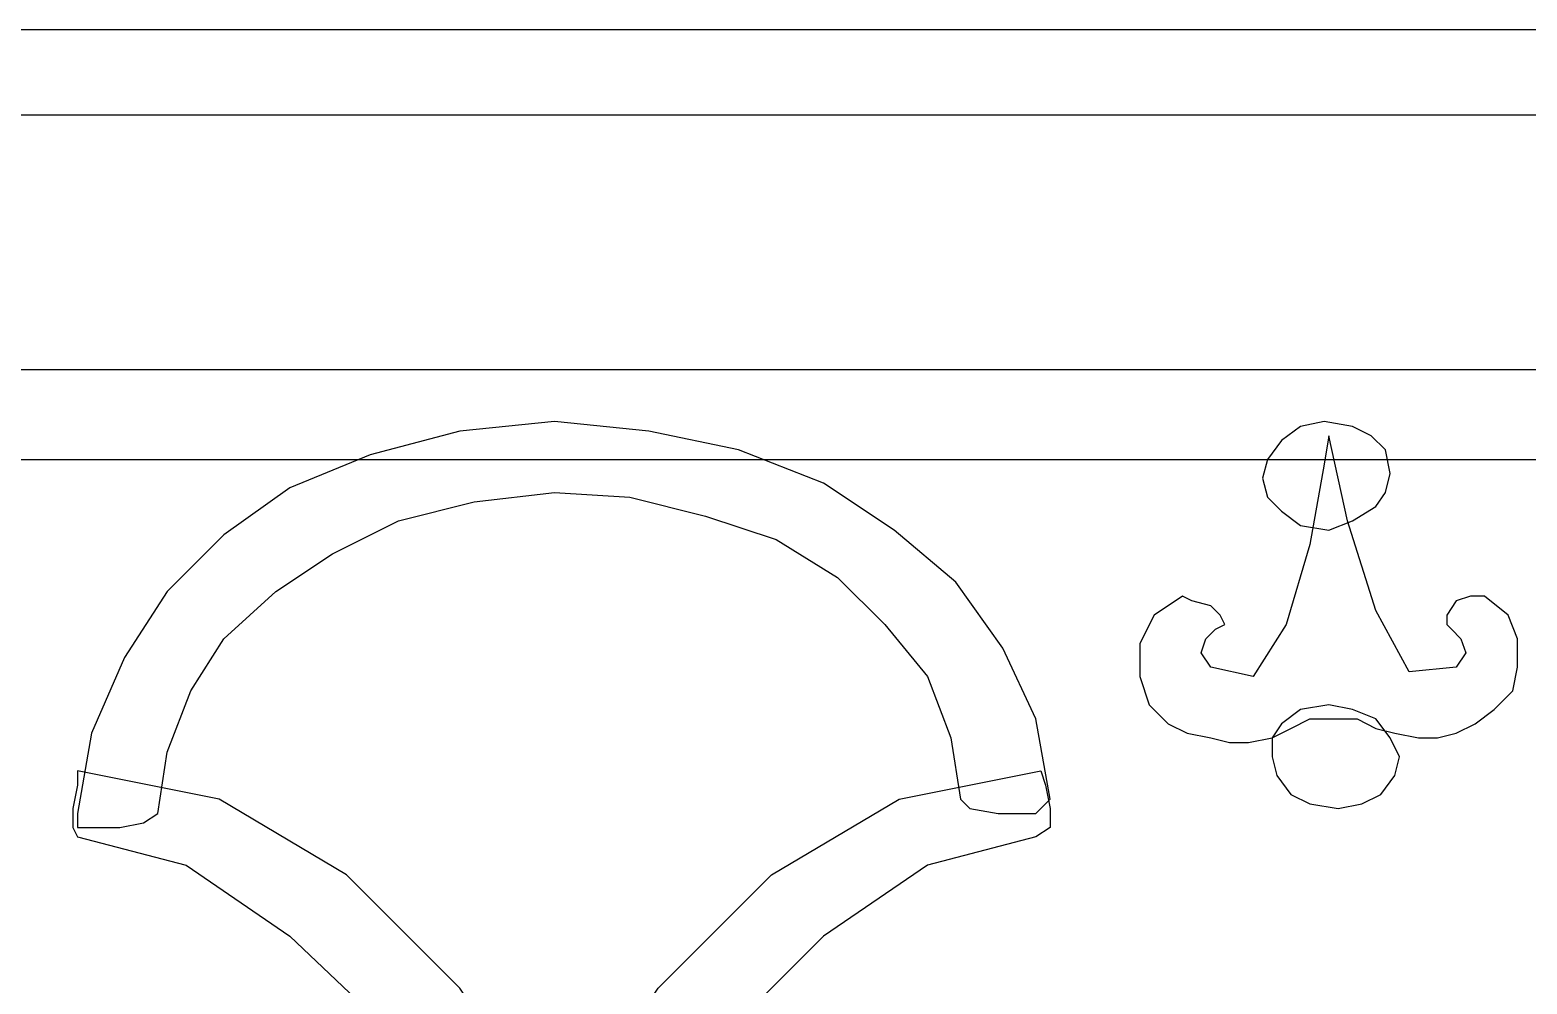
# Model space of a CAD drawing. Header units: centimetres. Extents: x -67 to 70, y -37 to 40.
# Drawn here: x -35.5 to -8.71, y 14.16 to 31.23 of the extents above; entities that cross this region are included whole.
import ezdxf

# ---------------------------------------------------------------- set-up
doc = ezdxf.new("R2010")
doc.units = ezdxf.units.CM
doc.header["$MEASUREMENT"] = 0
doc.layers.add('layer 1', color=7, linetype='Continuous')

msp = doc.modelspace()

# ---------------------------------------------------------------- linework, layer by layer
at = {"layer": 'layer 1', "color": 108}
for points, knots in [([(-63.11115, 31.23415), (-63.11115, 31.23415), (65.19332, 31.23415), (65.19332, 31.23415), (65.19332, 31.23415), (65.19332, 31.23415), (65.19332, 29.71375), (65.19332, 29.71375), (65.19332, 29.71375), (65.19332, 29.71375), (-63.11115, 29.71375), (-63.11115, 29.71375), (-63.11115, 29.71375), (-63.11115, 29.71375), (-63.11115, 31.23415), (-63.11115, 31.23415)], [0, 0, 0, 0, 0.25, 0.25, 0.25, 0.25, 0.5, 0.5, 0.5, 0.5, 0.75, 0.75, 0.75, 0.75, 1, 1, 1, 1]), ([(-63.11115, 25.15257), (-63.11115, 25.15257), (65.19332, 25.15257), (65.19332, 25.15257), (65.19332, 25.15257), (65.19332, 25.15257), (65.19332, 23.5477), (65.19332, 23.5477), (65.19332, 23.5477), (65.19332, 23.5477), (-63.11115, 23.5477), (-63.11115, 23.5477), (-63.11115, 23.5477), (-63.11115, 23.5477), (-63.11115, 25.15257), (-63.11115, 25.15257)], [0, 0, 0, 0, 0.25, 0.25, 0.25, 0.25, 0.5, 0.5, 0.5, 0.5, 0.75, 0.75, 0.75, 0.75, 1, 1, 1, 1]), ([(-26.11486, 24.22344), (-26.11486, 24.22344), (-24.42553, 24.0545), (-24.42553, 24.0545), (-24.42553, 24.0545), (-24.42553, 24.0545), (-22.82067, 23.71664), (-22.82067, 23.71664), (-22.82067, 23.71664), (-22.82067, 23.71664), (-21.30028, 23.12537), (-21.30028, 23.12537), (-21.30028, 23.12537), (-21.30028, 23.12537), (-20.03328, 22.28071), (-20.03328, 22.28071), (-20.03328, 22.28071), (-20.03328, 22.28071), (-18.93522, 21.35158), (-18.93522, 21.35158), (-18.93522, 21.35158), (-18.93522, 21.35158), (-18.09055, 20.16905), (-18.09055, 20.16905), (-18.09055, 20.16905), (-18.09055, 20.16905), (-17.49929, 18.90205), (-17.49929, 18.90205), (-17.49929, 18.90205), (-17.49929, 18.90205), (-17.24589, 17.46612), (-17.24589, 17.46612), (-17.24589, 17.46612), (-17.24589, 17.46612), (-17.24589, 17.46612), (-17.24589, 17.46612), (-17.24589, 17.46612), (-17.24589, 17.46612), (-17.33036, 17.38166), (-17.33036, 17.38166), (-17.33036, 17.38166), (-17.33036, 17.38166), (-17.49929, 17.21272), (-17.49929, 17.21272), (-17.49929, 17.21272), (-17.49929, 17.21272), (-17.49929, 17.21272), (-17.49929, 17.21272), (-17.49929, 17.21272), (-17.49929, 17.21272), (-17.75269, 17.21272), (-17.75269, 17.21272), (-17.75269, 17.21272), (-17.75269, 17.21272), (-18.17502, 17.21272), (-18.17502, 17.21272), (-18.17502, 17.21272), (-18.17502, 17.21272), (-18.68182, 17.29719), (-18.68182, 17.29719), (-18.68182, 17.29719), (-18.68182, 17.29719), (-18.85075, 17.46612), (-18.85075, 17.46612), (-18.85075, 17.46612), (-18.85075, 17.46612), (-19.01968, 18.56419), (-19.01968, 18.56419), (-19.01968, 18.56419), (-19.01968, 18.56419), (-19.44202, 19.66225), (-19.44202, 19.66225), (-19.44202, 19.66225), (-19.44202, 19.66225), (-20.20221, 20.59138), (-20.20221, 20.59138), (-20.20221, 20.59138), (-20.20221, 20.59138), (-21.04688, 21.43604), (-21.04688, 21.43604), (-21.04688, 21.43604), (-21.04688, 21.43604), (-22.14494, 22.11178), (-22.14494, 22.11178), (-22.14494, 22.11178), (-22.14494, 22.11178), (-23.41194, 22.53411), (-23.41194, 22.53411), (-23.41194, 22.53411), (-23.41194, 22.53411), (-24.7634, 22.87197), (-24.7634, 22.87197), (-24.7634, 22.87197), (-24.7634, 22.87197), (-26.11486, 22.95644), (-26.11486, 22.95644), (-26.11486, 22.95644), (-26.11486, 22.95644), (-27.55079, 22.78751), (-27.55079, 22.78751), (-27.55079, 22.78751), (-27.55079, 22.78751), (-28.90225, 22.44964), (-28.90225, 22.44964), (-28.90225, 22.44964), (-28.90225, 22.44964), (-30.08478, 21.85838), (-30.08478, 21.85838), (-30.08478, 21.85838), (-30.08478, 21.85838), (-31.09838, 21.18265), (-31.09838, 21.18265), (-31.09838, 21.18265), (-31.09838, 21.18265), (-32.02751, 20.33798), (-32.02751, 20.33798), (-32.02751, 20.33798), (-32.02751, 20.33798), (-32.61878, 19.40885), (-32.61878, 19.40885), (-32.61878, 19.40885), (-32.61878, 19.40885), (-33.04111, 18.31079), (-33.04111, 18.31079), (-33.04111, 18.31079), (-33.04111, 18.31079), (-33.21004, 17.21272), (-33.21004, 17.21272), (-33.21004, 17.21272), (-33.21004, 17.21272), (-33.46344, 17.04379), (-33.46344, 17.04379), (-33.46344, 17.04379), (-33.46344, 17.04379), (-33.88577, 16.95932), (-33.88577, 16.95932), (-33.88577, 16.95932), (-33.88577, 16.95932), (-34.39257, 16.95932), (-34.39257, 16.95932), (-34.39257, 16.95932), (-34.39257, 16.95932), (-34.64597, 16.95932), (-34.64597, 16.95932), (-34.64597, 16.95932), (-34.64597, 16.95932), (-34.64597, 16.95932), (-34.64597, 16.95932), (-34.64597, 16.95932), (-34.64597, 16.95932), (-34.64597, 17.12826), (-34.64597, 17.12826), (-34.64597, 17.12826), (-34.64597, 17.12826), (-34.64597, 17.21272), (-34.64597, 17.21272), (-34.64597, 17.21272), (-34.64597, 17.21272), (-34.64597, 17.21272), (-34.64597, 17.21272), (-34.64597, 17.21272), (-34.64597, 17.21272), (-34.39257, 18.64865), (-34.39257, 18.64865), (-34.39257, 18.64865), (-34.39257, 18.64865), (-33.80131, 20.00012), (-33.80131, 20.00012), (-33.80131, 20.00012), (-33.80131, 20.00012), (-33.04111, 21.18265), (-33.04111, 21.18265), (-33.04111, 21.18265), (-33.04111, 21.18265), (-32.02751, 22.19624), (-32.02751, 22.19624), (-32.02751, 22.19624), (-32.02751, 22.19624), (-30.84498, 23.04091), (-30.84498, 23.04091), (-30.84498, 23.04091), (-30.84498, 23.04091), (-29.40905, 23.63217), (-29.40905, 23.63217), (-29.40905, 23.63217), (-29.40905, 23.63217), (-27.80419, 24.0545), (-27.80419, 24.0545), (-27.80419, 24.0545), (-27.80419, 24.0545), (-26.11486, 24.22344), (-26.11486, 24.22344)], [0, 0, 0, 0, 0.02083333, 0.02083333, 0.02083333, 0.02083333, 0.04166667, 0.04166667, 0.04166667, 0.04166667, 0.0625, 0.0625, 0.0625, 0.0625, 0.08333333, 0.08333333, 0.08333333, 0.08333333, 0.10416667, 0.10416667, 0.10416667, 0.10416667, 0.125, 0.125, 0.125, 0.125, 0.14583333, 0.14583333, 0.14583333, 0.14583333, 0.16666667, 0.16666667, 0.16666667, 0.16666667, 0.1875, 0.1875, 0.1875, 0.1875, 0.20833333, 0.20833333, 0.20833333, 0.20833333, 0.22916667, 0.22916667, 0.22916667, 0.22916667, 0.25, 0.25, 0.25, 0.25, 0.27083333, 0.27083333, 0.27083333, 0.27083333, 0.29166667, 0.29166667, 0.29166667, 0.29166667, 0.3125, 0.3125, 0.3125, 0.3125, 0.33333333, 0.33333333, 0.33333333, 0.33333333, 0.35416667, 0.35416667, 0.35416667, 0.35416667, 0.375, 0.375, 0.375, 0.375, 0.39583333, 0.39583333, 0.39583333, 0.39583333, 0.41666667, 0.41666667, 0.41666667, 0.41666667, 0.4375, 0.4375, 0.4375, 0.4375, 0.45833333, 0.45833333, 0.45833333, 0.45833333, 0.47916667, 0.47916667, 0.47916667, 0.47916667, 0.5, 0.5, 0.5, 0.5, 0.52083333, 0.52083333, 0.52083333, 0.52083333, 0.54166667, 0.54166667, 0.54166667, 0.54166667, 0.5625, 0.5625, 0.5625, 0.5625, 0.58333333, 0.58333333, 0.58333333, 0.58333333, 0.60416667, 0.60416667, 0.60416667, 0.60416667, 0.625, 0.625, 0.625, 0.625, 0.64583333, 0.64583333, 0.64583333, 0.64583333, 0.66666667, 0.66666667, 0.66666667, 0.66666667, 0.6875, 0.6875, 0.6875, 0.6875, 0.70833333, 0.70833333, 0.70833333, 0.70833333, 0.72916667, 0.72916667, 0.72916667, 0.72916667, 0.75, 0.75, 0.75, 0.75, 0.77083333, 0.77083333, 0.77083333, 0.77083333, 0.79166667, 0.79166667, 0.79166667, 0.79166667, 0.8125, 0.8125, 0.8125, 0.8125, 0.83333333, 0.83333333, 0.83333333, 0.83333333, 0.85416667, 0.85416667, 0.85416667, 0.85416667, 0.875, 0.875, 0.875, 0.875, 0.89583333, 0.89583333, 0.89583333, 0.89583333, 0.91666667, 0.91666667, 0.91666667, 0.91666667, 0.9375, 0.9375, 0.9375, 0.9375, 0.95833333, 0.95833333, 0.95833333, 0.95833333, 0.97916667, 0.97916667, 0.97916667, 0.97916667, 1, 1, 1, 1]), ([(-11.16431, 23.29431), (-11.16431, 23.29431), (-11.24878, 22.95644), (-11.24878, 22.95644), (-11.24878, 22.95644), (-11.24878, 22.95644), (-11.41771, 22.70304), (-11.41771, 22.70304), (-11.41771, 22.70304), (-11.41771, 22.70304), (-11.84004, 22.44964), (-11.84004, 22.44964), (-11.84004, 22.44964), (-11.84004, 22.44964), (-12.26237, 22.28071), (-12.26237, 22.28071), (-12.26237, 22.28071), (-12.26237, 22.28071), (-12.76917, 22.36517), (-12.76917, 22.36517), (-12.76917, 22.36517), (-12.76917, 22.36517), (-13.10704, 22.61857), (-13.10704, 22.61857), (-13.10704, 22.61857), (-13.10704, 22.61857), (-13.36044, 22.87197), (-13.36044, 22.87197), (-13.36044, 22.87197), (-13.36044, 22.87197), (-13.4449, 23.20984), (-13.4449, 23.20984), (-13.4449, 23.20984), (-13.4449, 23.20984), (-13.36044, 23.5477), (-13.36044, 23.5477), (-13.36044, 23.5477), (-13.36044, 23.5477), (-13.10704, 23.88557), (-13.10704, 23.88557), (-13.10704, 23.88557), (-13.10704, 23.88557), (-12.76917, 24.13897), (-12.76917, 24.13897), (-12.76917, 24.13897), (-12.76917, 24.13897), (-12.34684, 24.22344), (-12.34684, 24.22344), (-12.34684, 24.22344), (-12.34684, 24.22344), (-11.84004, 24.13897), (-11.84004, 24.13897), (-11.84004, 24.13897), (-11.84004, 24.13897), (-11.50217, 23.97004), (-11.50217, 23.97004), (-11.50217, 23.97004), (-11.50217, 23.97004), (-11.24878, 23.71664), (-11.24878, 23.71664), (-11.24878, 23.71664), (-11.24878, 23.71664), (-11.16431, 23.29431), (-11.16431, 23.29431)], [0, 0, 0, 0, 0.0625, 0.0625, 0.0625, 0.0625, 0.125, 0.125, 0.125, 0.125, 0.1875, 0.1875, 0.1875, 0.1875, 0.25, 0.25, 0.25, 0.25, 0.3125, 0.3125, 0.3125, 0.3125, 0.375, 0.375, 0.375, 0.375, 0.4375, 0.4375, 0.4375, 0.4375, 0.5, 0.5, 0.5, 0.5, 0.5625, 0.5625, 0.5625, 0.5625, 0.625, 0.625, 0.625, 0.625, 0.6875, 0.6875, 0.6875, 0.6875, 0.75, 0.75, 0.75, 0.75, 0.8125, 0.8125, 0.8125, 0.8125, 0.875, 0.875, 0.875, 0.875, 0.9375, 0.9375, 0.9375, 0.9375, 1, 1, 1, 1]), ([(-11.75557, 18.90205), (-11.75557, 18.90205), (-12.60024, 18.90205), (-12.60024, 18.90205), (-12.60024, 18.90205), (-12.60024, 18.90205), (-12.60024, 18.90205), (-12.60024, 18.90205), (-12.60024, 18.90205), (-12.60024, 18.90205), (-12.9381, 18.73312), (-12.9381, 18.73312), (-12.9381, 18.73312), (-12.9381, 18.73312), (-13.27597, 18.56419), (-13.27597, 18.56419), (-13.27597, 18.56419), (-13.27597, 18.56419), (-13.6983, 18.47972), (-13.6983, 18.47972), (-13.6983, 18.47972), (-13.6983, 18.47972), (-14.03617, 18.47972), (-14.03617, 18.47972), (-14.03617, 18.47972), (-14.03617, 18.47972), (-14.37403, 18.56419), (-14.37403, 18.56419), (-14.37403, 18.56419), (-14.37403, 18.56419), (-14.79636, 18.64865), (-14.79636, 18.64865), (-14.79636, 18.64865), (-14.79636, 18.64865), (-15.13423, 18.81759), (-15.13423, 18.81759), (-15.13423, 18.81759), (-15.13423, 18.81759), (-15.4721, 19.15545), (-15.4721, 19.15545), (-15.4721, 19.15545), (-15.4721, 19.15545), (-15.64103, 19.66225), (-15.64103, 19.66225), (-15.64103, 19.66225), (-15.64103, 19.66225), (-15.64103, 20.25351), (-15.64103, 20.25351), (-15.64103, 20.25351), (-15.64103, 20.25351), (-15.38763, 20.76031), (-15.38763, 20.76031), (-15.38763, 20.76031), (-15.38763, 20.76031), (-14.88083, 21.09818), (-14.88083, 21.09818), (-14.88083, 21.09818), (-14.88083, 21.09818), (-14.7119, 21.01371), (-14.7119, 21.01371), (-14.7119, 21.01371), (-14.7119, 21.01371), (-14.37403, 20.92925), (-14.37403, 20.92925), (-14.37403, 20.92925), (-14.37403, 20.92925), (-14.2051, 20.76031), (-14.2051, 20.76031), (-14.2051, 20.76031), (-14.2051, 20.76031), (-14.12063, 20.59138), (-14.12063, 20.59138), (-14.12063, 20.59138), (-14.12063, 20.59138), (-14.28957, 20.50691), (-14.28957, 20.50691), (-14.28957, 20.50691), (-14.28957, 20.50691), (-14.4585, 20.33798), (-14.4585, 20.33798), (-14.4585, 20.33798), (-14.4585, 20.33798), (-14.54297, 20.08458), (-14.54297, 20.08458), (-14.54297, 20.08458), (-14.54297, 20.08458), (-14.37403, 19.83118), (-14.37403, 19.83118), (-14.37403, 19.83118), (-14.37403, 19.83118), (-13.61383, 19.66225), (-13.61383, 19.66225), (-13.61383, 19.66225), (-13.61383, 19.66225), (-13.02257, 20.59138), (-13.02257, 20.59138), (-13.02257, 20.59138), (-13.02257, 20.59138), (-12.60024, 22.02731), (-12.60024, 22.02731), (-12.60024, 22.02731), (-12.60024, 22.02731), (-12.34684, 23.46324), (-12.34684, 23.46324), (-12.34684, 23.46324), (-12.34684, 23.46324), (-12.26237, 23.97004), (-12.26237, 23.97004), (-12.26237, 23.97004), (-12.26237, 23.97004), (-11.92451, 22.44964), (-11.92451, 22.44964), (-11.92451, 22.44964), (-11.92451, 22.44964), (-11.41771, 20.84478), (-11.41771, 20.84478), (-11.41771, 20.84478), (-11.41771, 20.84478), (-10.82644, 19.74672), (-10.82644, 19.74672), (-10.82644, 19.74672), (-10.82644, 19.74672), (-9.98178, 19.83118), (-9.98178, 19.83118), (-9.98178, 19.83118), (-9.98178, 19.83118), (-9.81285, 20.08458), (-9.81285, 20.08458), (-9.81285, 20.08458), (-9.81285, 20.08458), (-9.89731, 20.33798), (-9.89731, 20.33798), (-9.89731, 20.33798), (-9.89731, 20.33798), (-10.06625, 20.50691), (-10.06625, 20.50691), (-10.06625, 20.50691), (-10.06625, 20.50691), (-10.15071, 20.59138), (-10.15071, 20.59138), (-10.15071, 20.59138), (-10.15071, 20.59138), (-10.15071, 20.76031), (-10.15071, 20.76031), (-10.15071, 20.76031), (-10.15071, 20.76031), (-9.98178, 21.01371), (-9.98178, 21.01371), (-9.98178, 21.01371), (-9.98178, 21.01371), (-9.72838, 21.09818), (-9.72838, 21.09818), (-9.72838, 21.09818), (-9.72838, 21.09818), (-9.47498, 21.09818), (-9.47498, 21.09818), (-9.47498, 21.09818), (-9.47498, 21.09818), (-9.05265, 20.76031), (-9.05265, 20.76031), (-9.05265, 20.76031), (-9.05265, 20.76031), (-8.88372, 20.33798), (-8.88372, 20.33798), (-8.88372, 20.33798), (-8.88372, 20.33798), (-8.88372, 19.83118), (-8.88372, 19.83118), (-8.88372, 19.83118), (-8.88372, 19.83118), (-8.96818, 19.40885), (-8.96818, 19.40885), (-8.96818, 19.40885), (-8.96818, 19.40885), (-9.30605, 19.07098), (-9.30605, 19.07098), (-9.30605, 19.07098), (-9.30605, 19.07098), (-9.64391, 18.81759), (-9.64391, 18.81759), (-9.64391, 18.81759), (-9.64391, 18.81759), (-9.98178, 18.64865), (-9.98178, 18.64865), (-9.98178, 18.64865), (-9.98178, 18.64865), (-10.31965, 18.56419), (-10.31965, 18.56419), (-10.31965, 18.56419), (-10.31965, 18.56419), (-10.65751, 18.56419), (-10.65751, 18.56419), (-10.65751, 18.56419), (-10.65751, 18.56419), (-11.07984, 18.64865), (-11.07984, 18.64865), (-11.07984, 18.64865), (-11.07984, 18.64865), (-11.41771, 18.73312), (-11.41771, 18.73312), (-11.41771, 18.73312), (-11.41771, 18.73312), (-11.75557, 18.90205), (-11.75557, 18.90205), (-11.75557, 18.90205), (-11.75557, 18.90205), (-11.75557, 18.90205), (-11.75557, 18.90205)], [0, 0, 0, 0, 0.01923077, 0.01923077, 0.01923077, 0.01923077, 0.03846154, 0.03846154, 0.03846154, 0.03846154, 0.05769231, 0.05769231, 0.05769231, 0.05769231, 0.07692308, 0.07692308, 0.07692308, 0.07692308, 0.09615385, 0.09615385, 0.09615385, 0.09615385, 0.11538462, 0.11538462, 0.11538462, 0.11538462, 0.13461538, 0.13461538, 0.13461538, 0.13461538, 0.15384615, 0.15384615, 0.15384615, 0.15384615, 0.17307692, 0.17307692, 0.17307692, 0.17307692, 0.19230769, 0.19230769, 0.19230769, 0.19230769, 0.21153846, 0.21153846, 0.21153846, 0.21153846, 0.23076923, 0.23076923, 0.23076923, 0.23076923, 0.25, 0.25, 0.25, 0.25, 0.26923077, 0.26923077, 0.26923077, 0.26923077, 0.28846154, 0.28846154, 0.28846154, 0.28846154, 0.30769231, 0.30769231, 0.30769231, 0.30769231, 0.32692308, 0.32692308, 0.32692308, 0.32692308, 0.34615385, 0.34615385, 0.34615385, 0.34615385, 0.36538462, 0.36538462, 0.36538462, 0.36538462, 0.38461538, 0.38461538, 0.38461538, 0.38461538, 0.40384615, 0.40384615, 0.40384615, 0.40384615, 0.42307692, 0.42307692, 0.42307692, 0.42307692, 0.44230769, 0.44230769, 0.44230769, 0.44230769, 0.46153846, 0.46153846, 0.46153846, 0.46153846, 0.48076923, 0.48076923, 0.48076923, 0.48076923, 0.5, 0.5, 0.5, 0.5, 0.51923077, 0.51923077, 0.51923077, 0.51923077, 0.53846154, 0.53846154, 0.53846154, 0.53846154, 0.55769231, 0.55769231, 0.55769231, 0.55769231, 0.57692308, 0.57692308, 0.57692308, 0.57692308, 0.59615385, 0.59615385, 0.59615385, 0.59615385, 0.61538462, 0.61538462, 0.61538462, 0.61538462, 0.63461538, 0.63461538, 0.63461538, 0.63461538, 0.65384615, 0.65384615, 0.65384615, 0.65384615, 0.67307692, 0.67307692, 0.67307692, 0.67307692, 0.69230769, 0.69230769, 0.69230769, 0.69230769, 0.71153846, 0.71153846, 0.71153846, 0.71153846, 0.73076923, 0.73076923, 0.73076923, 0.73076923, 0.75, 0.75, 0.75, 0.75, 0.76923077, 0.76923077, 0.76923077, 0.76923077, 0.78846154, 0.78846154, 0.78846154, 0.78846154, 0.80769231, 0.80769231, 0.80769231, 0.80769231, 0.82692308, 0.82692308, 0.82692308, 0.82692308, 0.84615385, 0.84615385, 0.84615385, 0.84615385, 0.86538462, 0.86538462, 0.86538462, 0.86538462, 0.88461538, 0.88461538, 0.88461538, 0.88461538, 0.90384615, 0.90384615, 0.90384615, 0.90384615, 0.92307692, 0.92307692, 0.92307692, 0.92307692, 0.94230769, 0.94230769, 0.94230769, 0.94230769, 0.96153846, 0.96153846, 0.96153846, 0.96153846, 0.98076923, 0.98076923, 0.98076923, 0.98076923, 1, 1, 1, 1]), ([(-10.99538, 18.22632), (-10.99538, 18.22632), (-11.07984, 17.88846), (-11.07984, 17.88846), (-11.07984, 17.88846), (-11.07984, 17.88846), (-11.33324, 17.55059), (-11.33324, 17.55059), (-11.33324, 17.55059), (-11.33324, 17.55059), (-11.67111, 17.38166), (-11.67111, 17.38166), (-11.67111, 17.38166), (-11.67111, 17.38166), (-12.09344, 17.29719), (-12.09344, 17.29719), (-12.09344, 17.29719), (-12.09344, 17.29719), (-12.60024, 17.38166), (-12.60024, 17.38166), (-12.60024, 17.38166), (-12.60024, 17.38166), (-12.9381, 17.55059), (-12.9381, 17.55059), (-12.9381, 17.55059), (-12.9381, 17.55059), (-13.1915, 17.88846), (-13.1915, 17.88846), (-13.1915, 17.88846), (-13.1915, 17.88846), (-13.27597, 18.22632), (-13.27597, 18.22632), (-13.27597, 18.22632), (-13.27597, 18.22632), (-13.27597, 18.56419), (-13.27597, 18.56419), (-13.27597, 18.56419), (-13.27597, 18.56419), (-13.10704, 18.81759), (-13.10704, 18.81759), (-13.10704, 18.81759), (-13.10704, 18.81759), (-12.76917, 19.07098), (-12.76917, 19.07098), (-12.76917, 19.07098), (-12.76917, 19.07098), (-12.26237, 19.15545), (-12.26237, 19.15545), (-12.26237, 19.15545), (-12.26237, 19.15545), (-11.84004, 19.07098), (-11.84004, 19.07098), (-11.84004, 19.07098), (-11.84004, 19.07098), (-11.41771, 18.90205), (-11.41771, 18.90205), (-11.41771, 18.90205), (-11.41771, 18.90205), (-11.16431, 18.56419), (-11.16431, 18.56419), (-11.16431, 18.56419), (-11.16431, 18.56419), (-10.99538, 18.22632), (-10.99538, 18.22632)], [0, 0, 0, 0, 0.0625, 0.0625, 0.0625, 0.0625, 0.125, 0.125, 0.125, 0.125, 0.1875, 0.1875, 0.1875, 0.1875, 0.25, 0.25, 0.25, 0.25, 0.3125, 0.3125, 0.3125, 0.3125, 0.375, 0.375, 0.375, 0.375, 0.4375, 0.4375, 0.4375, 0.4375, 0.5, 0.5, 0.5, 0.5, 0.5625, 0.5625, 0.5625, 0.5625, 0.625, 0.625, 0.625, 0.625, 0.6875, 0.6875, 0.6875, 0.6875, 0.75, 0.75, 0.75, 0.75, 0.8125, 0.8125, 0.8125, 0.8125, 0.875, 0.875, 0.875, 0.875, 0.9375, 0.9375, 0.9375, 0.9375, 1, 1, 1, 1]), ([(-22.90514, -0.69415), (-22.90514, -0.69415), (-23.15854, -4.41068), (-23.15854, -4.41068), (-23.15854, -4.41068), (-23.15854, -4.41068), (-23.83427, -7.8738), (-23.83427, -7.8738), (-23.83427, -7.8738), (-23.83427, -7.8738), (-24.84787, -10.99906), (-24.84787, -10.99906), (-24.84787, -10.99906), (-24.84787, -10.99906), (-26.2838, -13.70198), (-26.2838, -13.70198), (-26.2838, -13.70198), (-26.2838, -13.70198), (-27.97312, -15.98257), (-27.97312, -15.98257), (-27.97312, -15.98257), (-27.97312, -15.98257), (-30.00032, -17.6719), (-30.00032, -17.6719), (-30.00032, -17.6719), (-30.00032, -17.6719), (-32.19644, -18.6855), (-32.19644, -18.6855), (-32.19644, -18.6855), (-32.19644, -18.6855), (-34.5615, -19.02336), (-34.5615, -19.02336), (-34.5615, -19.02336), (-34.5615, -19.02336), (-34.64597, -18.6855), (-34.64597, -18.6855), (-34.64597, -18.6855), (-34.64597, -18.6855), (-34.64597, -18.26317), (-34.64597, -18.26317), (-34.64597, -18.26317), (-34.64597, -18.26317), (-34.64597, -17.84083), (-34.64597, -17.84083), (-34.64597, -17.84083), (-34.64597, -17.84083), (-34.5615, -17.58744), (-34.5615, -17.58744), (-34.5615, -17.58744), (-34.5615, -17.58744), (-32.53431, -17.1651), (-32.53431, -17.1651), (-32.53431, -17.1651), (-32.53431, -17.1651), (-30.59158, -16.15151), (-30.59158, -16.15151), (-30.59158, -16.15151), (-30.59158, -16.15151), (-28.81779, -14.54664), (-28.81779, -14.54664), (-28.81779, -14.54664), (-28.81779, -14.54664), (-27.21293, -12.43498), (-27.21293, -12.43498), (-27.21293, -12.43498), (-27.21293, -12.43498), (-25.94593, -9.90099), (-25.94593, -9.90099), (-25.94593, -9.90099), (-25.94593, -9.90099), (-25.0168, -7.02913), (-25.0168, -7.02913), (-25.0168, -7.02913), (-25.0168, -7.02913), (-24.42553, -3.81941), (-24.42553, -3.81941), (-24.42553, -3.81941), (-24.42553, -3.81941), (-24.34107, -0.52522), (-24.34107, -0.52522), (-24.34107, -0.52522), (-24.34107, -0.52522), (-24.51, 2.60004), (-24.51, 2.60004), (-24.51, 2.60004), (-24.51, 2.60004), (-25.18573, 5.64083), (-25.18573, 5.64083), (-25.18573, 5.64083), (-25.18573, 5.64083), (-26.19933, 8.51268), (-26.19933, 8.51268), (-26.19933, 8.51268), (-26.19933, 8.51268), (-27.46633, 11.04668), (-27.46633, 11.04668), (-27.46633, 11.04668), (-27.46633, 11.04668), (-29.07119, 13.32727), (-29.07119, 13.32727), (-29.07119, 13.32727), (-29.07119, 13.32727), (-30.84498, 15.0166), (-30.84498, 15.0166), (-30.84498, 15.0166), (-30.84498, 15.0166), (-32.70324, 16.28359), (-32.70324, 16.28359), (-32.70324, 16.28359), (-32.70324, 16.28359), (-34.64597, 16.79039), (-34.64597, 16.79039), (-34.64597, 16.79039), (-34.64597, 16.79039), (-34.73044, 16.95932), (-34.73044, 16.95932), (-34.73044, 16.95932), (-34.73044, 16.95932), (-34.73044, 17.29719), (-34.73044, 17.29719), (-34.73044, 17.29719), (-34.73044, 17.29719), (-34.64597, 17.71952), (-34.64597, 17.71952), (-34.64597, 17.71952), (-34.64597, 17.71952), (-34.64597, 17.97292), (-34.64597, 17.97292), (-34.64597, 17.97292), (-34.64597, 17.97292), (-32.11198, 17.46612), (-32.11198, 17.46612), (-32.11198, 17.46612), (-32.11198, 17.46612), (-29.83138, 16.11466), (-29.83138, 16.11466), (-29.83138, 16.11466), (-29.83138, 16.11466), (-27.80419, 14.08747), (-27.80419, 14.08747), (-27.80419, 14.08747), (-27.80419, 14.08747), (-26.11486, 11.55347), (-26.11486, 11.55347), (-26.11486, 11.55347), (-26.11486, 11.55347), (-24.7634, 8.68162), (-24.7634, 8.68162), (-24.7634, 8.68162), (-24.7634, 8.68162), (-23.7498, 5.64083), (-23.7498, 5.64083), (-23.7498, 5.64083), (-23.7498, 5.64083), (-23.15854, 2.4311), (-23.15854, 2.4311), (-23.15854, 2.4311), (-23.15854, 2.4311), (-22.90514, -0.69415), (-22.90514, -0.69415)], [0, 0, 0, 0, 0.025, 0.025, 0.025, 0.025, 0.05, 0.05, 0.05, 0.05, 0.075, 0.075, 0.075, 0.075, 0.1, 0.1, 0.1, 0.1, 0.125, 0.125, 0.125, 0.125, 0.15, 0.15, 0.15, 0.15, 0.175, 0.175, 0.175, 0.175, 0.2, 0.2, 0.2, 0.2, 0.225, 0.225, 0.225, 0.225, 0.25, 0.25, 0.25, 0.25, 0.275, 0.275, 0.275, 0.275, 0.3, 0.3, 0.3, 0.3, 0.325, 0.325, 0.325, 0.325, 0.35, 0.35, 0.35, 0.35, 0.375, 0.375, 0.375, 0.375, 0.4, 0.4, 0.4, 0.4, 0.425, 0.425, 0.425, 0.425, 0.45, 0.45, 0.45, 0.45, 0.475, 0.475, 0.475, 0.475, 0.5, 0.5, 0.5, 0.5, 0.525, 0.525, 0.525, 0.525, 0.55, 0.55, 0.55, 0.55, 0.575, 0.575, 0.575, 0.575, 0.6, 0.6, 0.6, 0.6, 0.625, 0.625, 0.625, 0.625, 0.65, 0.65, 0.65, 0.65, 0.675, 0.675, 0.675, 0.675, 0.7, 0.7, 0.7, 0.7, 0.725, 0.725, 0.725, 0.725, 0.75, 0.75, 0.75, 0.75, 0.775, 0.775, 0.775, 0.775, 0.8, 0.8, 0.8, 0.8, 0.825, 0.825, 0.825, 0.825, 0.85, 0.85, 0.85, 0.85, 0.875, 0.875, 0.875, 0.875, 0.9, 0.9, 0.9, 0.9, 0.925, 0.925, 0.925, 0.925, 0.95, 0.95, 0.95, 0.95, 0.975, 0.975, 0.975, 0.975, 1, 1, 1, 1]), ([(-29.15565, -0.69415), (-29.15565, -0.69415), (-28.90225, -4.41068), (-28.90225, -4.41068), (-28.90225, -4.41068), (-28.90225, -4.41068), (-28.22652, -7.8738), (-28.22652, -7.8738), (-28.22652, -7.8738), (-28.22652, -7.8738), (-27.21293, -10.99906), (-27.21293, -10.99906), (-27.21293, -10.99906), (-27.21293, -10.99906), (-25.777, -13.70198), (-25.777, -13.70198), (-25.777, -13.70198), (-25.777, -13.70198), (-24.08767, -15.98257), (-24.08767, -15.98257), (-24.08767, -15.98257), (-24.08767, -15.98257), (-22.06048, -17.6719), (-22.06048, -17.6719), (-22.06048, -17.6719), (-22.06048, -17.6719), (-19.86435, -18.6855), (-19.86435, -18.6855), (-19.86435, -18.6855), (-19.86435, -18.6855), (-17.49929, -19.02336), (-17.49929, -19.02336), (-17.49929, -19.02336), (-17.49929, -19.02336), (-17.33036, -18.6855), (-17.33036, -18.6855), (-17.33036, -18.6855), (-17.33036, -18.6855), (-17.33036, -18.1787), (-17.33036, -18.1787), (-17.33036, -18.1787), (-17.33036, -18.1787), (-17.41482, -17.75637), (-17.41482, -17.75637), (-17.41482, -17.75637), (-17.41482, -17.75637), (-17.49929, -17.58744), (-17.49929, -17.58744), (-17.49929, -17.58744), (-17.49929, -17.58744), (-19.52648, -17.1651), (-19.52648, -17.1651), (-19.52648, -17.1651), (-19.52648, -17.1651), (-21.46921, -16.15151), (-21.46921, -16.15151), (-21.46921, -16.15151), (-21.46921, -16.15151), (-23.24301, -14.54664), (-23.24301, -14.54664), (-23.24301, -14.54664), (-23.24301, -14.54664), (-24.7634, -12.43498), (-24.7634, -12.43498), (-24.7634, -12.43498), (-24.7634, -12.43498), (-26.11486, -9.90099), (-26.11486, -9.90099), (-26.11486, -9.90099), (-26.11486, -9.90099), (-27.04399, -7.02913), (-27.04399, -7.02913), (-27.04399, -7.02913), (-27.04399, -7.02913), (-27.63526, -3.81941), (-27.63526, -3.81941), (-27.63526, -3.81941), (-27.63526, -3.81941), (-27.71972, -0.52522), (-27.71972, -0.52522), (-27.71972, -0.52522), (-27.71972, -0.52522), (-27.46633, 2.60004), (-27.46633, 2.60004), (-27.46633, 2.60004), (-27.46633, 2.60004), (-26.87506, 5.64083), (-26.87506, 5.64083), (-26.87506, 5.64083), (-26.87506, 5.64083), (-25.86146, 8.51268), (-25.86146, 8.51268), (-25.86146, 8.51268), (-25.86146, 8.51268), (-24.51, 11.04668), (-24.51, 11.04668), (-24.51, 11.04668), (-24.51, 11.04668), (-22.98961, 13.32727), (-22.98961, 13.32727), (-22.98961, 13.32727), (-22.98961, 13.32727), (-21.30028, 15.0166), (-21.30028, 15.0166), (-21.30028, 15.0166), (-21.30028, 15.0166), (-19.44202, 16.28359), (-19.44202, 16.28359), (-19.44202, 16.28359), (-19.44202, 16.28359), (-17.49929, 16.79039), (-17.49929, 16.79039), (-17.49929, 16.79039), (-17.49929, 16.79039), (-17.24589, 16.95932), (-17.24589, 16.95932), (-17.24589, 16.95932), (-17.24589, 16.95932), (-17.24589, 17.29719), (-17.24589, 17.29719), (-17.24589, 17.29719), (-17.24589, 17.29719), (-17.33036, 17.71952), (-17.33036, 17.71952), (-17.33036, 17.71952), (-17.33036, 17.71952), (-17.41482, 17.97292), (-17.41482, 17.97292), (-17.41482, 17.97292), (-17.41482, 17.97292), (-19.94882, 17.46612), (-19.94882, 17.46612), (-19.94882, 17.46612), (-19.94882, 17.46612), (-22.22941, 16.11466), (-22.22941, 16.11466), (-22.22941, 16.11466), (-22.22941, 16.11466), (-24.2566, 14.08747), (-24.2566, 14.08747), (-24.2566, 14.08747), (-24.2566, 14.08747), (-25.94593, 11.55347), (-25.94593, 11.55347), (-25.94593, 11.55347), (-25.94593, 11.55347), (-27.29739, 8.68162), (-27.29739, 8.68162), (-27.29739, 8.68162), (-27.29739, 8.68162), (-28.22652, 5.64083), (-28.22652, 5.64083), (-28.22652, 5.64083), (-28.22652, 5.64083), (-28.90225, 2.4311), (-28.90225, 2.4311), (-28.90225, 2.4311), (-28.90225, 2.4311), (-29.15565, -0.69415), (-29.15565, -0.69415)], [0, 0, 0, 0, 0.025, 0.025, 0.025, 0.025, 0.05, 0.05, 0.05, 0.05, 0.075, 0.075, 0.075, 0.075, 0.1, 0.1, 0.1, 0.1, 0.125, 0.125, 0.125, 0.125, 0.15, 0.15, 0.15, 0.15, 0.175, 0.175, 0.175, 0.175, 0.2, 0.2, 0.2, 0.2, 0.225, 0.225, 0.225, 0.225, 0.25, 0.25, 0.25, 0.25, 0.275, 0.275, 0.275, 0.275, 0.3, 0.3, 0.3, 0.3, 0.325, 0.325, 0.325, 0.325, 0.35, 0.35, 0.35, 0.35, 0.375, 0.375, 0.375, 0.375, 0.4, 0.4, 0.4, 0.4, 0.425, 0.425, 0.425, 0.425, 0.45, 0.45, 0.45, 0.45, 0.475, 0.475, 0.475, 0.475, 0.5, 0.5, 0.5, 0.5, 0.525, 0.525, 0.525, 0.525, 0.55, 0.55, 0.55, 0.55, 0.575, 0.575, 0.575, 0.575, 0.6, 0.6, 0.6, 0.6, 0.625, 0.625, 0.625, 0.625, 0.65, 0.65, 0.65, 0.65, 0.675, 0.675, 0.675, 0.675, 0.7, 0.7, 0.7, 0.7, 0.725, 0.725, 0.725, 0.725, 0.75, 0.75, 0.75, 0.75, 0.775, 0.775, 0.775, 0.775, 0.8, 0.8, 0.8, 0.8, 0.825, 0.825, 0.825, 0.825, 0.85, 0.85, 0.85, 0.85, 0.875, 0.875, 0.875, 0.875, 0.9, 0.9, 0.9, 0.9, 0.925, 0.925, 0.925, 0.925, 0.95, 0.95, 0.95, 0.95, 0.975, 0.975, 0.975, 0.975, 1, 1, 1, 1])]:
    msp.add_open_spline(points, degree=3, knots=knots, dxfattribs=at)

doc.saveas('drawing.dxf')
